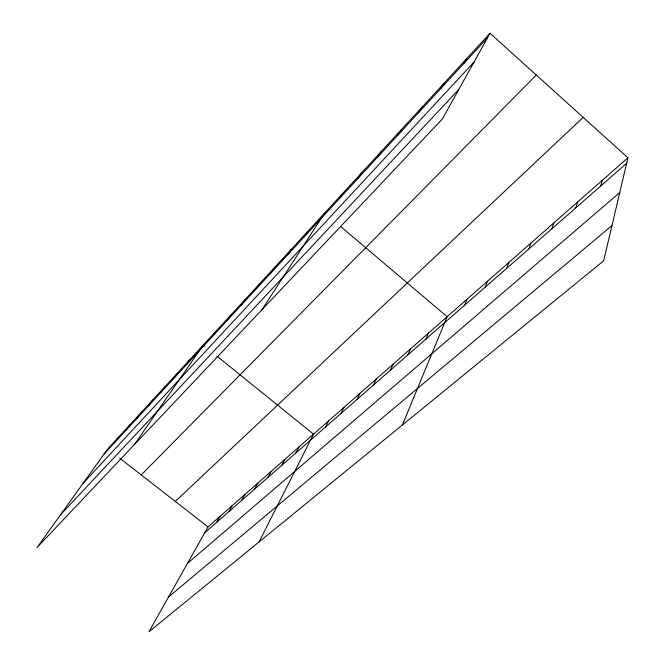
<?xml version="1.0" encoding="UTF-8"?>
<svg xmlns="http://www.w3.org/2000/svg" width="665" height="665" viewBox="0 0 665 665"><rect width="100%" height="100%" fill="white"/><g stroke="black" fill="none" stroke-linecap="round" stroke-linejoin="round"><path stroke-width="1" d="M627.935 157.796L603.679 260.78L148.985 631.75L208.029 526.896L627.935 157.796L490.022 33.25L107.747 448.892L37.065 547.503L442.491 118.819L490.022 33.25M600.761 185.976L602.257 180.373M575.89 207.763L577.553 202.085M551.958 228.718L553.779 222.983M528.916 248.893L530.886 243.107M506.705 268.336L508.816 262.509M485.3 287.089L487.528 281.212M464.644 305.177L466.988 299.275M402.383 425.01L447.146 316.706L340.513 226.399M425.991 339.025L428.534 333.074M407.886 354.877L410.521 348.909M390.363 370.222L393.073 364.237M373.389 385.085L376.174 379.092M356.939 399.482L359.798 393.497M340.995 413.447L343.913 407.454M325.526 426.996L328.502 421.003M259.059 541.942L313.539 434.154L216.898 356.108M295.942 452.898L299.017 446.922M281.785 465.3L284.903 459.324M268.028 477.345L271.187 471.377M254.662 489.049L257.854 483.098M241.653 500.437L244.886 494.494M229.009 511.51L232.268 505.583M216.699 522.291L219.99 516.381M463.779 63.557L466.473 58.861M441.011 88.279L443.838 83.466M419.125 112.044L422.076 107.132M398.069 134.904L401.136 129.899M377.795 156.915L380.962 151.828M358.269 178.12L361.527 172.958M339.441 198.561L342.783 193.34M261.993 309.666L324.695 213.008M304.246 236.773L307.737 231.445M287.787 254.645L291.337 249.275M271.86 271.935L275.468 266.532M256.441 288.676L260.098 283.24M241.511 304.886L245.219 299.425M227.048 320.588L230.788 315.11M213.024 335.817L216.807 330.314M134.463 444.519L203.232 345.069L204.845 346.365M186.225 364.91L190.065 359.391M173.415 378.826L177.281 373.289M160.972 392.333L164.862 386.789M148.885 405.459L152.792 399.914M137.131 418.219L141.063 412.674M125.71 430.621L129.65 425.076M114.596 442.69L118.553 437.146M103.782 454.428L487.487 37.822M83.125 483.239L474.02 62.061M60.49 514.826L458.792 89.476M141.213 474.926L536.289 75.029M175.302 501.443L583.172 117.373M204.712 532.79L626.63 163.324M187.439 563.455L619.747 192.559M168.528 597.037L611.975 225.551M119.733 458.218L208.029 526.896"/></g></svg>
